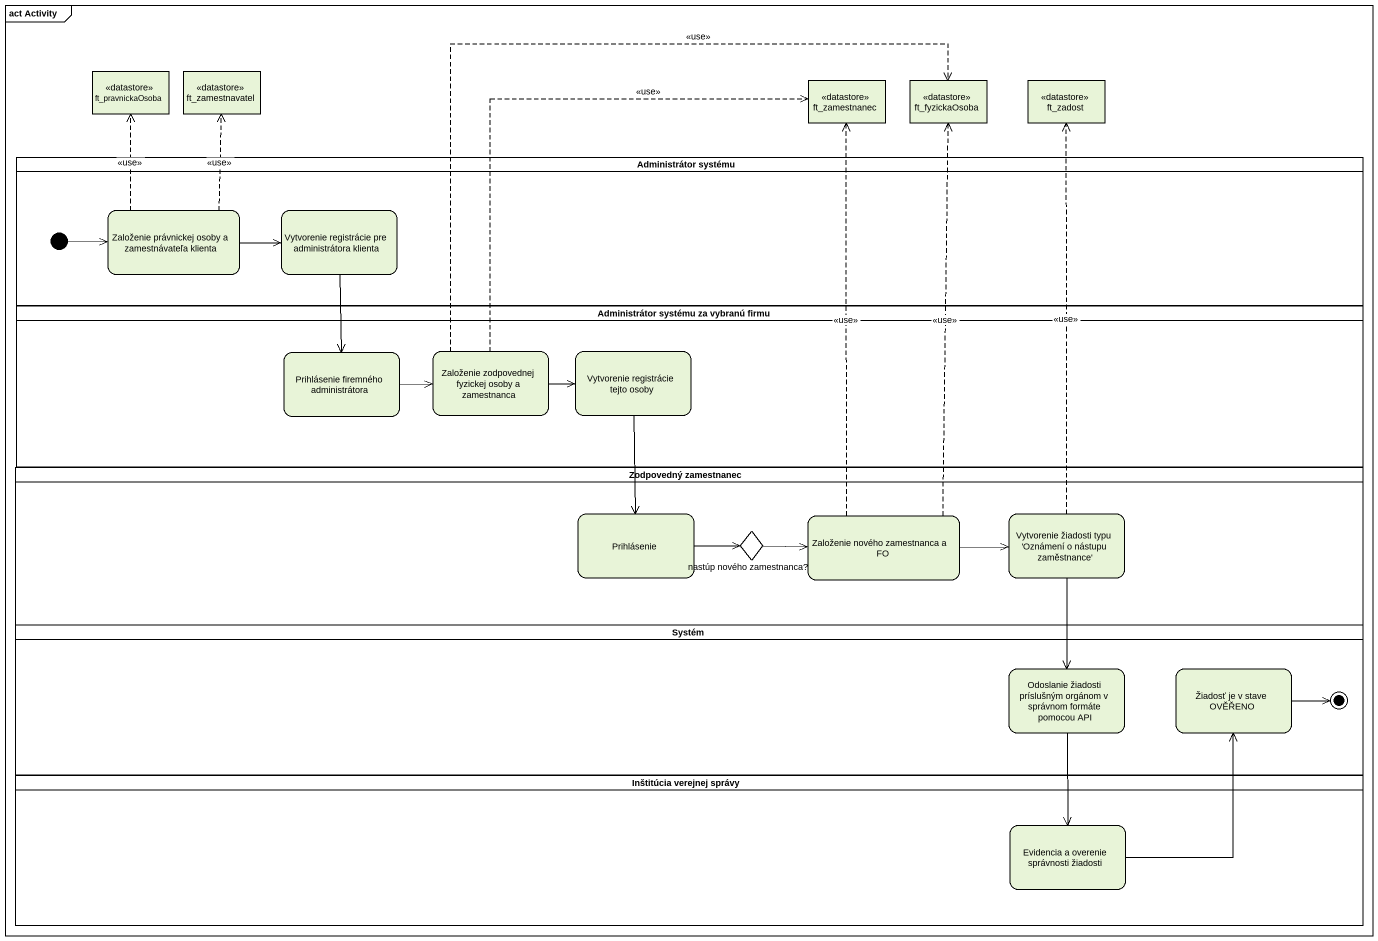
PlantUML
@startuml
mainframe act Activity
hide empty description
state ft_pravnickaOsoba <<datastore>>
state ft_zamestnavatel <<datastore>>
state ft_zamestnanec <<datastore>>
state ft_fyzickaOsoba <<datastore>>
state ft_zadost <<datastore>>
state "Administrátor systému" as Administrátor_systému <<partition>> {
  state "Založenie právnickej osoby a zamestnávateľa klienta" as Založenie_právnickej_osoby
  state "Vytvorenie registrácie pre administrátora klienta" as Vytvorenie_registrácie_pre
  [*] -right-> Založenie_právnickej_osoby
}
state "Administrátor systému za vybranú firmu" as Administrátor_systému_za <<partition>> {
  state "Prihlásenie firemného administrátora" as Prihlásenie_firemného
  state "Založenie zodpovednej fyzickej osoby a zamestnanca" as Založenie_zodpovednej
  state "Vytvorenie registrácie tejto osoby" as Vytvorenie_registrácie
}
state "Zodpovedný zamestnanec" as Zodpovedný_zamestnanec <<partition>> {
  state Prihlásenie
  state "nastúp nového zamestnanca?" as nastúp_nového_zamestnanca <<choice>>
  state "Založenie nového zamestnanca a FO" as Založenie_nového
  state "Vytvorenie žiadosti typu 'Oznámení o nástupu zaměstnance'" as Vytvorenie_žiadosti_typu
}
state Systém <<partition>> {
  state "Odoslanie žiadosti príslušným orgánom v správnom formáte pomocou API" as Odoslanie_žiadosti
  state "Žiadosť je v stave OVĚŘENO" as Žiadosť_je_v_stave_OVĚŘENO
  Žiadosť_je_v_stave_OVĚŘENO -right-> [*]
}
state "Inštitúcia verejnej správy" as Inštitúcia_verejnej_správy <<partition>> {
  state "Evidencia a overenie správnosti žiadosti" as Evidencia_a_overenie
}
Založenie_právnickej_osoby -up[dashed]-> ft_pravnickaOsoba : <<use>>
Založenie_právnickej_osoby -up[dashed]-> ft_zamestnavatel : <<use>>
Založenie_právnickej_osoby -right-> Vytvorenie_registrácie_pre
Vytvorenie_registrácie_pre --> Prihlásenie_firemného
Prihlásenie_firemného -right-> Založenie_zodpovednej
Založenie_zodpovednej -up[dashed]-> ft_zamestnanec : <<use>>
Založenie_zodpovednej -up[dashed]-> ft_fyzickaOsoba : <<use>>
Založenie_zodpovednej -right-> Vytvorenie_registrácie
Vytvorenie_registrácie --> Prihlásenie
Prihlásenie -right-> nastúp_nového_zamestnanca
nastúp_nového_zamestnanca -right-> Založenie_nového
Založenie_nového -up[dashed]-> ft_zamestnanec : <<use>>
Založenie_nového -up[dashed]-> ft_fyzickaOsoba : <<use>>
Založenie_nového -right-> Vytvorenie_žiadosti_typu
Vytvorenie_žiadosti_typu -up[dashed]-> ft_zadost : <<use>>
Vytvorenie_žiadosti_typu --> Odoslanie_žiadosti
Odoslanie_žiadosti --> Evidencia_a_overenie
Evidencia_a_overenie -up-> Žiadosť_je_v_stave_OVĚŘENO
@enduml
